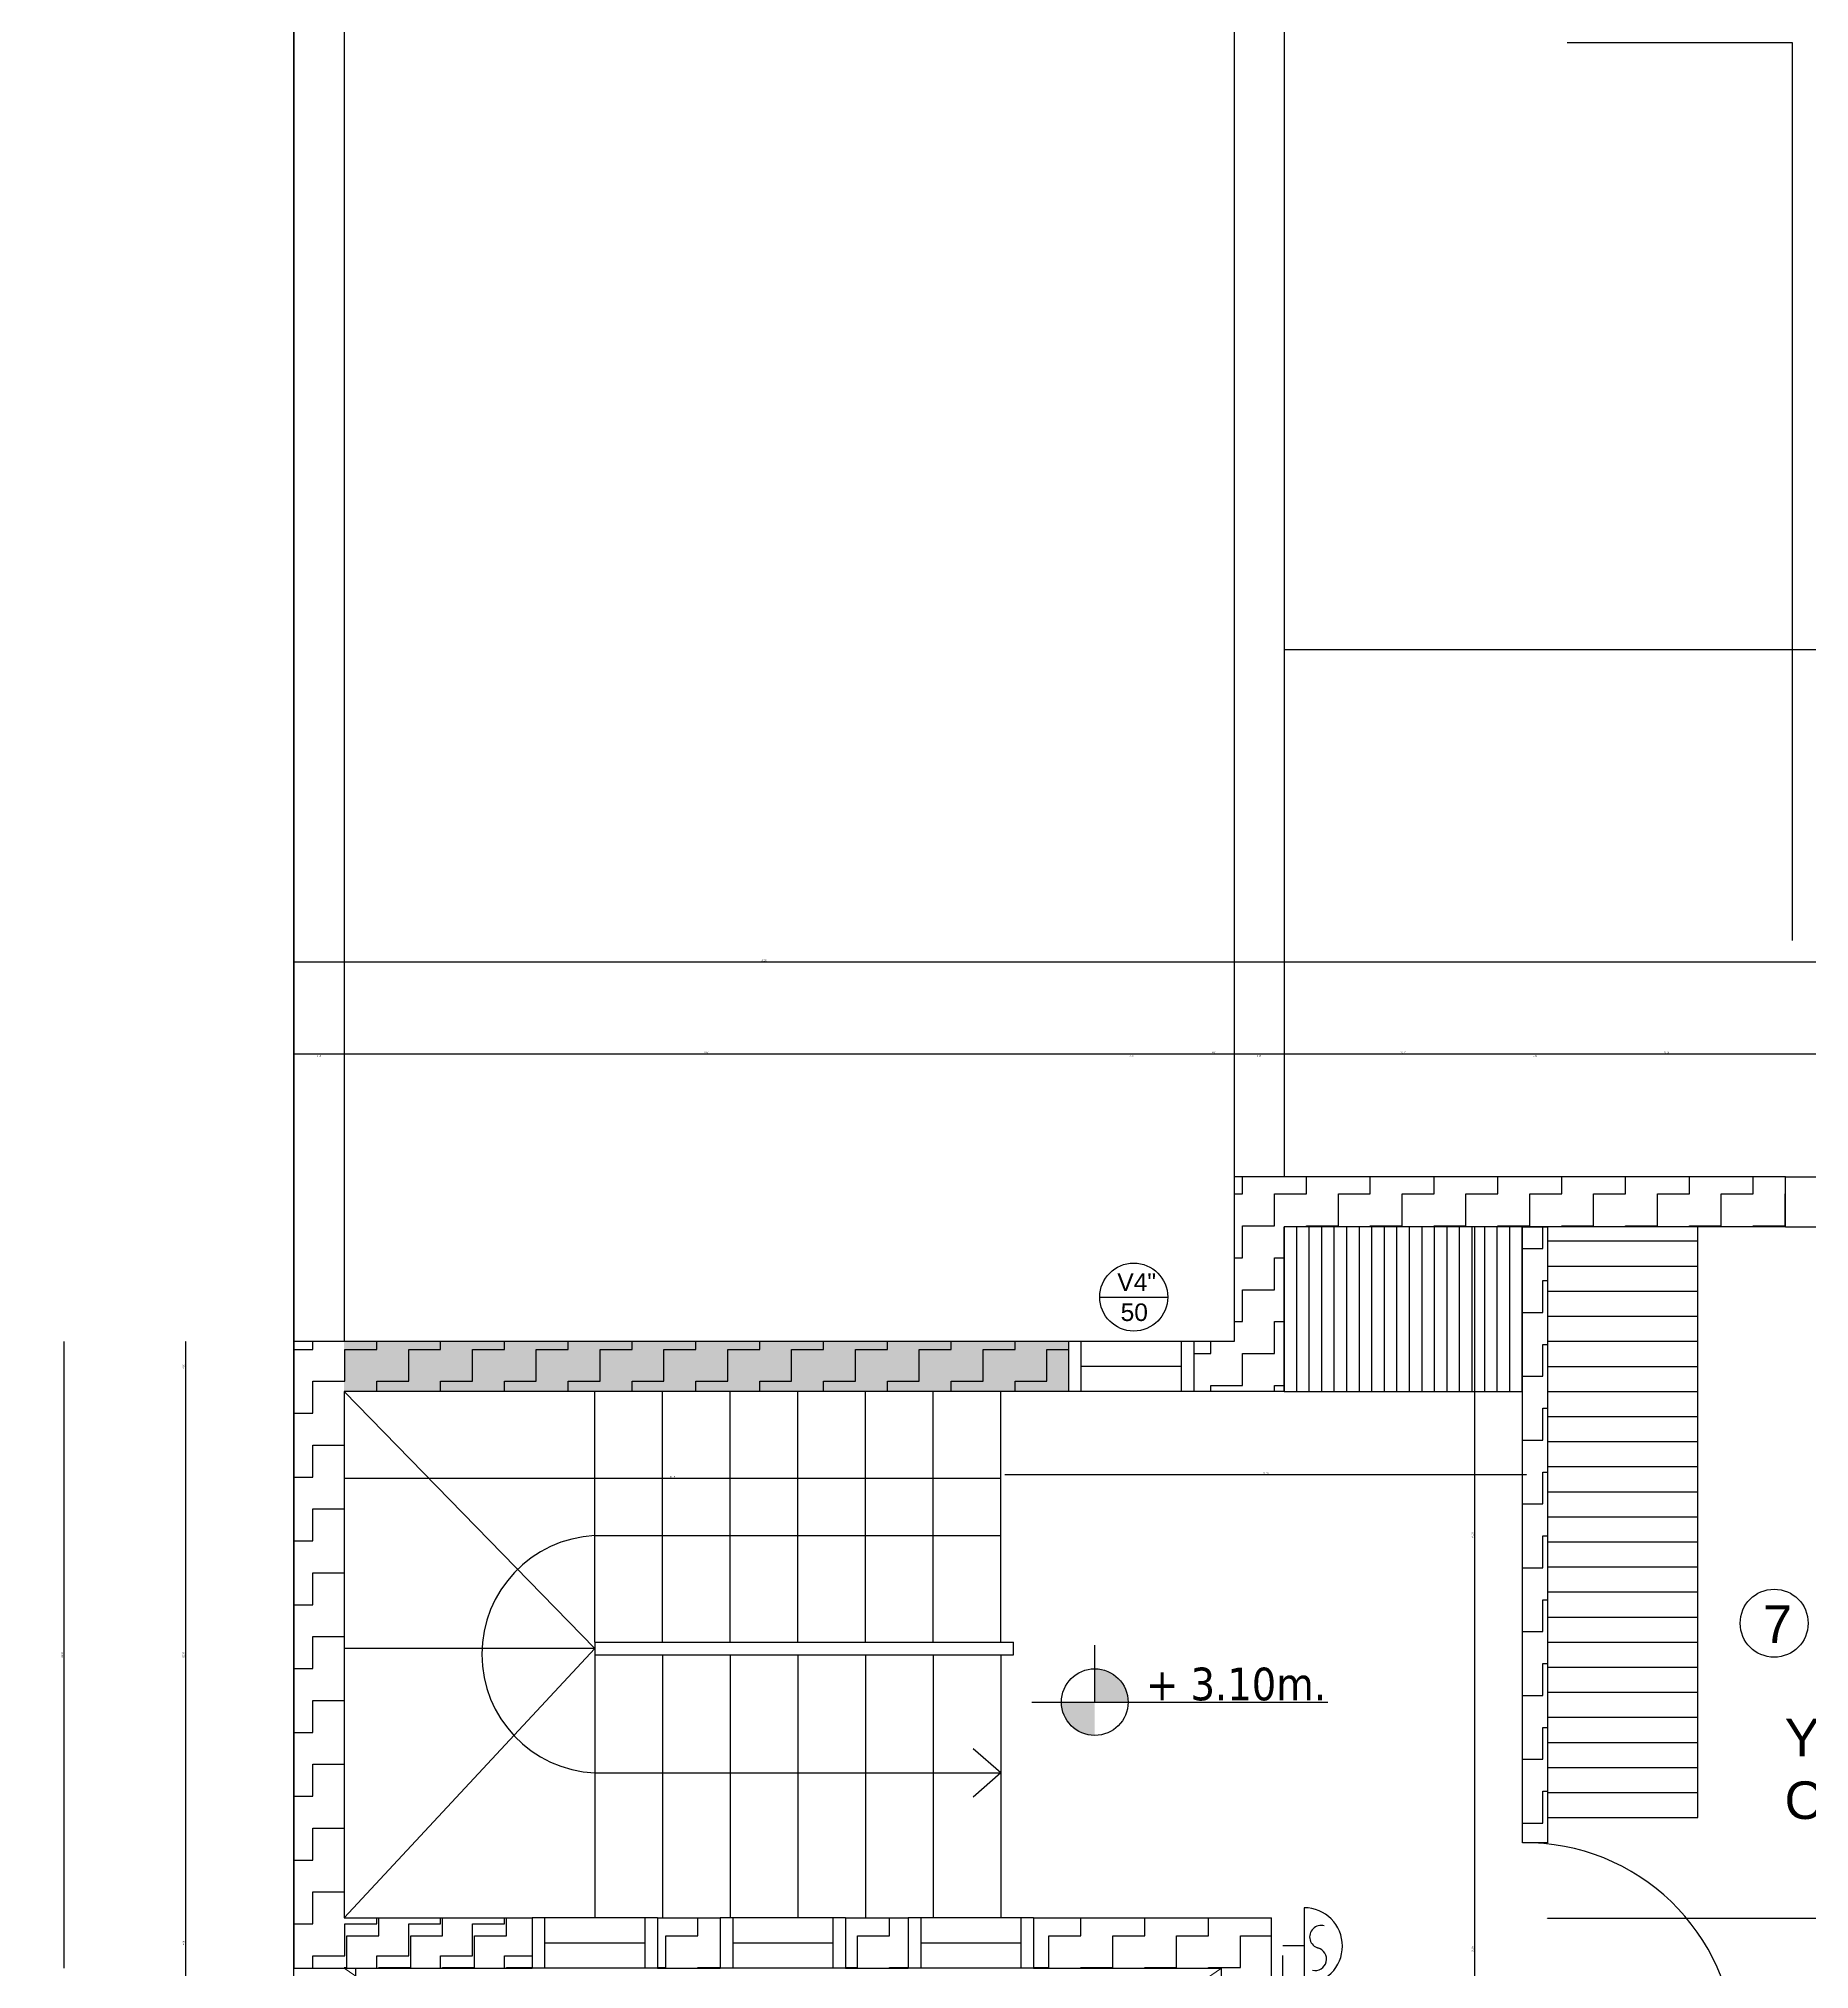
# Model space of a CAD drawing. Header units: millimetres. Extents: x 154 to 5560, y 36 to 724.
# Drawn here: x 5179.8 to 5356, y 304.5 to 496.6 of the extents above; entities that cross this region are included whole.
import ezdxf

# ---------------------------------------------------------------- set-up
doc = ezdxf.new("R2010")
doc.units = ezdxf.units.MM
doc.linetypes.add('ACAD_ISO03W100', pattern=[30, 12, -18])
doc.linetypes.add('HIDDEN2', pattern=[4.7625, 3.175, -1.5875])
for name, color, linetype in [('MİMARİ PLAN', 8, 'Continuous'), ('SEMBOL', 7, 'Continuous'), ('zayıf akım', 2, 'HIDDEN2')]:
    doc.layers.add(name, color=color, linetype=linetype)
doc.styles.get("Standard").update_dxf_attribs({"font": 'arial.ttf'})
doc.styles.add('taho', font='tahoma.ttf')
doc.dimstyles.new('PATO', dxfattribs={"dimtxt": 0.15, "dimasz": 0.1, "dimexe": 0.02, "dimexo": 0, "dimgap": 0.1, "dimtad": 2, "dimzin": 1, "dimdsep": 46, "dimtxsty": 'taho', "dimblk": 'ARCHTICK', "dimcen": 0.1, "dimse1": 1, "dimse2": 1, "dimclrd": 256, "dimclre": 1, "dimclrt": 256, "dimadec": 0, "dimazin": 0, "dimtfac": 1, "dimtix": 1, "dimtmove": 0, "dimatfit": 3, "dimldrblk": 'ARCHTICK', "dimfxl": 1, "dimtolj": 1, "dimtzin": 0, "dimarcsym": 0})

# ---------------------------------------------------------------- blocks, each defined once
blk = doc.blocks.new('_ARCHTICK')
at = {"color": 0, "linetype": 'ByBlock', "const_width": 0.15}
blk.add_lwpolyline([(-0.5, -0.5), (0.5, 0.5)], dxfattribs=at)
blk = doc.blocks.new('*D268')
at = {"layer": 'Defpoints', "color": 0, "transparency": 16777216}
for p in [(5298.77, 404.67), (5298.77, 392.53), (5431.71, 392.53)]:
    blk.add_point(p, dxfattribs=at)
at = {"layer": 'MİMARİ PLAN', "lineweight": -2, "transparency": 16777216}
blk.add_line((5431.71, 404.67), (5298.77, 404.67), dxfattribs=at)
at = {"layer": 'MİMARİ PLAN', "lineweight": -2, "transparency": 16777216, "xscale": 0.1, "yscale": 0.1, "zscale": 0.1, "rotation": 180}
blk.add_blockref('_ARCHTICK', (5298.77, 404.67), dxfattribs=at)
at = {"layer": 'MİMARİ PLAN', "lineweight": -2, "transparency": 16777216, "xscale": 0.1, "yscale": 0.1, "zscale": 0.1}
blk.add_blockref('_ARCHTICK', (5431.71, 404.67), dxfattribs=at)
at = {"layer": 'MİMARİ PLAN', "transparency": 16777216, "insert": (5365.24, 404.85), "char_height": 0.15, "attachment_point": 5, "style": 'taho'}
blk.add_mtext('\\A1;132.94', dxfattribs=at)
blk = doc.blocks.new('*D269')
at = {"layer": 'Defpoints', "color": 0, "transparency": 16777216}
for p in [(5275.99, 353.68), (5327.87, 348.84), (5275.99, 347.54)]:
    blk.add_point(p, dxfattribs=at)
at = {"layer": 'MİMARİ PLAN', "lineweight": -2, "transparency": 16777216}
blk.add_line((5327.87, 353.68), (5275.99, 353.68), dxfattribs=at)
at = {"layer": 'MİMARİ PLAN', "lineweight": -2, "transparency": 16777216, "xscale": 0.1, "yscale": 0.1, "zscale": 0.1, "rotation": 180}
blk.add_blockref('_ARCHTICK', (5275.99, 353.68), dxfattribs=at)
at = {"layer": 'MİMARİ PLAN', "lineweight": -2, "transparency": 16777216, "xscale": 0.1, "yscale": 0.1, "zscale": 0.1}
blk.add_blockref('_ARCHTICK', (5327.87, 353.68), dxfattribs=at)
at = {"layer": 'MİMARİ PLAN', "transparency": 16777216, "insert": (5301.93, 353.86), "char_height": 0.15, "attachment_point": 5, "style": 'taho'}
blk.add_mtext('\\A1;51.88', dxfattribs=at)
blk = doc.blocks.new('*D271')
at = {"layer": 'Defpoints', "color": 0, "transparency": 16777216}
for p in [(5205.25, 319.49), (5297.53, 319.8), (5205.25, 282.35)]:
    blk.add_point(p, dxfattribs=at)
at = {"layer": 'MİMARİ PLAN', "lineweight": -2, "transparency": 16777216}
blk.add_line((5297.53, 282.35), (5205.25, 282.35), dxfattribs=at)
at = {"layer": 'MİMARİ PLAN', "lineweight": -2, "transparency": 16777216, "xscale": 0.1, "yscale": 0.1, "zscale": 0.1, "rotation": 180}
blk.add_blockref('_ARCHTICK', (5205.25, 282.35), dxfattribs=at)
at = {"layer": 'MİMARİ PLAN', "lineweight": -2, "transparency": 16777216, "xscale": 0.1, "yscale": 0.1, "zscale": 0.1}
blk.add_blockref('_ARCHTICK', (5297.53, 282.35), dxfattribs=at)
at = {"layer": 'MİMARİ PLAN', "transparency": 16777216, "insert": (5251.39, 282.17), "char_height": 0.15, "attachment_point": 5, "style": 'taho'}
blk.add_mtext('\\A1;92.28', dxfattribs=at)
blk = doc.blocks.new('*D273')
at = {"layer": 'Defpoints', "color": 0, "transparency": 16777216}
for p in [(5210.24, 353.31), (5210.24, 348.76), (5275.58, 348.76)]:
    blk.add_point(p, dxfattribs=at)
at = {"layer": 'MİMARİ PLAN', "lineweight": -2, "transparency": 16777216}
blk.add_line((5275.58, 353.31), (5210.24, 353.31), dxfattribs=at)
at = {"layer": 'MİMARİ PLAN', "lineweight": -2, "transparency": 16777216, "xscale": 0.1, "yscale": 0.1, "zscale": 0.1, "rotation": 180}
blk.add_blockref('_ARCHTICK', (5210.24, 353.31), dxfattribs=at)
at = {"layer": 'MİMARİ PLAN', "lineweight": -2, "transparency": 16777216, "xscale": 0.1, "yscale": 0.1, "zscale": 0.1}
blk.add_blockref('_ARCHTICK', (5275.58, 353.31), dxfattribs=at)
at = {"layer": 'MİMARİ PLAN', "transparency": 16777216, "insert": (5242.91, 353.49), "char_height": 0.15, "attachment_point": 5, "style": 'taho'}
blk.add_mtext('\\A1;65.34', dxfattribs=at)
blk = doc.blocks.new('*D274')
at = {"layer": 'Defpoints', "color": 0, "transparency": 16777216}
for p in [(5329.95, 395.52), (5353.64, 383.33), (5329.95, 378.34)]:
    blk.add_point(p, dxfattribs=at)
at = {"layer": 'MİMARİ PLAN', "lineweight": -2, "transparency": 16777216}
blk.add_line((5353.64, 395.52), (5329.95, 395.52), dxfattribs=at)
at = {"layer": 'MİMARİ PLAN', "lineweight": -2, "transparency": 16777216, "xscale": 0.1, "yscale": 0.1, "zscale": 0.1, "rotation": 180}
blk.add_blockref('_ARCHTICK', (5329.95, 395.52), dxfattribs=at)
at = {"layer": 'MİMARİ PLAN', "lineweight": -2, "transparency": 16777216, "xscale": 0.1, "yscale": 0.1, "zscale": 0.1}
blk.add_blockref('_ARCHTICK', (5353.64, 395.52), dxfattribs=at)
at = {"layer": 'MİMARİ PLAN', "transparency": 16777216, "insert": (5341.8, 395.7), "char_height": 0.15, "attachment_point": 5, "style": 'taho'}
blk.add_mtext('\\A1;23.69', dxfattribs=at)
blk = doc.blocks.new('*D275')
at = {"layer": 'Defpoints', "color": 0, "transparency": 16777216}
for p in [(5353.64, 395.52), (5353.64, 383.33), (5403.52, 383.33)]:
    blk.add_point(p, dxfattribs=at)
at = {"layer": 'MİMARİ PLAN', "lineweight": -2, "transparency": 16777216}
blk.add_line((5403.52, 395.52), (5353.64, 395.52), dxfattribs=at)
at = {"layer": 'MİMARİ PLAN', "lineweight": -2, "transparency": 16777216, "xscale": 0.1, "yscale": 0.1, "zscale": 0.1, "rotation": 180}
blk.add_blockref('_ARCHTICK', (5353.64, 395.52), dxfattribs=at)
at = {"layer": 'MİMARİ PLAN', "lineweight": -2, "transparency": 16777216, "xscale": 0.1, "yscale": 0.1, "zscale": 0.1}
blk.add_blockref('_ARCHTICK', (5403.52, 395.52), dxfattribs=at)
at = {"layer": 'MİMARİ PLAN', "transparency": 16777216, "insert": (5378.58, 395.7), "char_height": 0.15, "attachment_point": 5, "style": 'taho'}
blk.add_mtext('\\A1;49.88', dxfattribs=at)
blk = doc.blocks.new('*D282')
at = {"layer": 'Defpoints', "color": 0, "transparency": 16777216}
for p in [(5329.95, 319.58), (5329.95, 309.55), (5426.72, 304.71)]:
    blk.add_point(p, dxfattribs=at)
at = {"layer": 'MİMARİ PLAN', "lineweight": -2, "transparency": 16777216}
blk.add_line((5426.72, 309.55), (5329.95, 309.55), dxfattribs=at)
at = {"layer": 'MİMARİ PLAN', "lineweight": -2, "transparency": 16777216, "xscale": 0.1, "yscale": 0.1, "zscale": 0.1, "rotation": 180}
blk.add_blockref('_ARCHTICK', (5329.95, 309.55), dxfattribs=at)
at = {"layer": 'MİMARİ PLAN', "lineweight": -2, "transparency": 16777216, "xscale": 0.1, "yscale": 0.1, "zscale": 0.1}
blk.add_blockref('_ARCHTICK', (5426.72, 309.55), dxfattribs=at)
at = {"layer": 'MİMARİ PLAN', "transparency": 16777216, "insert": (5378.34, 309.73), "char_height": 0.15, "attachment_point": 5, "style": 'taho'}
blk.add_mtext('\\A1;96.77', dxfattribs=at)
blk = doc.blocks.new('*D290')
at = {"layer": 'Defpoints', "color": 0, "transparency": 16777216}
for p in [(5329.95, 395.87), (5327.46, 395.52), (5327.46, 382.05)]:
    blk.add_point(p, dxfattribs=at)
at = {"layer": 'MİMARİ PLAN', "lineweight": -2, "transparency": 16777216}
blk.add_line((5329.95, 395.52), (5327.46, 395.52), dxfattribs=at)
at = {"layer": 'MİMARİ PLAN', "lineweight": -2, "transparency": 16777216, "xscale": 0.1, "yscale": 0.1, "zscale": 0.1, "rotation": 180}
blk.add_blockref('_ARCHTICK', (5327.46, 395.52), dxfattribs=at)
at = {"layer": 'MİMARİ PLAN', "lineweight": -2, "transparency": 16777216, "xscale": 0.1, "yscale": 0.1, "zscale": 0.1}
blk.add_blockref('_ARCHTICK', (5329.95, 395.52), dxfattribs=at)
at = {"layer": 'MİMARİ PLAN', "transparency": 16777216, "insert": (5328.71, 395.34), "char_height": 0.15, "attachment_point": 5, "style": 'taho'}
blk.add_mtext('\\A1;2.49', dxfattribs=at)
blk = doc.blocks.new('*D291')
at = {"layer": 'Defpoints', "color": 0, "transparency": 16777216}
for p in [(5303.76, 395.52), (5327.46, 387.55), (5303.76, 382.05)]:
    blk.add_point(p, dxfattribs=at)
at = {"layer": 'MİMARİ PLAN', "lineweight": -2, "transparency": 16777216}
blk.add_line((5327.46, 395.52), (5303.76, 395.52), dxfattribs=at)
at = {"layer": 'MİMARİ PLAN', "lineweight": -2, "transparency": 16777216, "xscale": 0.1, "yscale": 0.1, "zscale": 0.1, "rotation": 180}
blk.add_blockref('_ARCHTICK', (5303.76, 395.52), dxfattribs=at)
at = {"layer": 'MİMARİ PLAN', "lineweight": -2, "transparency": 16777216, "xscale": 0.1, "yscale": 0.1, "zscale": 0.1}
blk.add_blockref('_ARCHTICK', (5327.46, 395.52), dxfattribs=at)
at = {"layer": 'MİMARİ PLAN', "transparency": 16777216, "insert": (5315.61, 395.7), "char_height": 0.15, "attachment_point": 5, "style": 'taho'}
blk.add_mtext('\\A1;23.70', dxfattribs=at)
blk = doc.blocks.new('*D292')
at = {"layer": 'Defpoints', "color": 0, "transparency": 16777216}
for p in [(5303.76, 395.87), (5298.77, 395.52), (5298.77, 382.05)]:
    blk.add_point(p, dxfattribs=at)
at = {"layer": 'MİMARİ PLAN', "lineweight": -2, "transparency": 16777216}
blk.add_line((5303.76, 395.52), (5298.77, 395.52), dxfattribs=at)
at = {"layer": 'MİMARİ PLAN', "lineweight": -2, "transparency": 16777216, "xscale": 0.1, "yscale": 0.1, "zscale": 0.1, "rotation": 180}
blk.add_blockref('_ARCHTICK', (5298.77, 395.52), dxfattribs=at)
at = {"layer": 'MİMARİ PLAN', "lineweight": -2, "transparency": 16777216, "xscale": 0.1, "yscale": 0.1, "zscale": 0.1}
blk.add_blockref('_ARCHTICK', (5303.76, 395.52), dxfattribs=at)
at = {"layer": 'MİMARİ PLAN', "transparency": 16777216, "insert": (5301.27, 395.34), "char_height": 0.15, "attachment_point": 5, "style": 'taho'}
blk.add_mtext('\\A1;4.99', dxfattribs=at)
blk = doc.blocks.new('*D293')
at = {"layer": 'Defpoints', "color": 0, "transparency": 16777216}
for p in [(5294.77, 395.52), (5298.77, 387.55), (5294.77, 383.33)]:
    blk.add_point(p, dxfattribs=at)
at = {"layer": 'MİMARİ PLAN', "lineweight": -2, "transparency": 16777216}
blk.add_line((5298.77, 395.52), (5294.77, 395.52), dxfattribs=at)
at = {"layer": 'MİMARİ PLAN', "lineweight": -2, "transparency": 16777216, "xscale": 0.1, "yscale": 0.1, "zscale": 0.1, "rotation": 180}
blk.add_blockref('_ARCHTICK', (5294.77, 395.52), dxfattribs=at)
at = {"layer": 'MİMARİ PLAN', "lineweight": -2, "transparency": 16777216, "xscale": 0.1, "yscale": 0.1, "zscale": 0.1}
blk.add_blockref('_ARCHTICK', (5298.77, 395.52), dxfattribs=at)
at = {"layer": 'MİMARİ PLAN', "transparency": 16777216, "insert": (5296.77, 395.7), "char_height": 0.15, "attachment_point": 5, "style": 'taho'}
blk.add_mtext('\\A1;4.01', dxfattribs=at)
blk = doc.blocks.new('*D294')
at = {"layer": 'Defpoints', "color": 0, "transparency": 16777216}
for p in [(5210.24, 395.52), (5282.3, 387.55), (5210.24, 383.33)]:
    blk.add_point(p, dxfattribs=at)
at = {"layer": 'MİMARİ PLAN', "lineweight": -2, "transparency": 16777216}
blk.add_line((5282.3, 395.52), (5210.24, 395.52), dxfattribs=at)
at = {"layer": 'MİMARİ PLAN', "lineweight": -2, "transparency": 16777216, "xscale": 0.1, "yscale": 0.1, "zscale": 0.1, "rotation": 180}
blk.add_blockref('_ARCHTICK', (5210.24, 395.52), dxfattribs=at)
at = {"layer": 'MİMARİ PLAN', "lineweight": -2, "transparency": 16777216, "xscale": 0.1, "yscale": 0.1, "zscale": 0.1}
blk.add_blockref('_ARCHTICK', (5282.3, 395.52), dxfattribs=at)
at = {"layer": 'MİMARİ PLAN', "transparency": 16777216, "insert": (5246.27, 395.7), "char_height": 0.15, "attachment_point": 5, "style": 'taho'}
blk.add_mtext('\\A1;72.06', dxfattribs=at)
blk = doc.blocks.new('*D295')
at = {"layer": 'Defpoints', "color": 0, "transparency": 16777216}
for p in [(5294.77, 395.87), (5282.3, 395.52), (5282.3, 383.33)]:
    blk.add_point(p, dxfattribs=at)
at = {"layer": 'MİMARİ PLAN', "lineweight": -2, "transparency": 16777216}
blk.add_line((5294.77, 395.52), (5282.3, 395.52), dxfattribs=at)
at = {"layer": 'MİMARİ PLAN', "lineweight": -2, "transparency": 16777216, "xscale": 0.1, "yscale": 0.1, "zscale": 0.1, "rotation": 180}
blk.add_blockref('_ARCHTICK', (5282.3, 395.52), dxfattribs=at)
at = {"layer": 'MİMARİ PLAN', "lineweight": -2, "transparency": 16777216, "xscale": 0.1, "yscale": 0.1, "zscale": 0.1}
blk.add_blockref('_ARCHTICK', (5294.77, 395.52), dxfattribs=at)
at = {"layer": 'MİMARİ PLAN', "transparency": 16777216, "insert": (5288.53, 395.34), "char_height": 0.15, "attachment_point": 5, "style": 'taho'}
blk.add_mtext('\\A1;12.47', dxfattribs=at)
blk = doc.blocks.new('*D296')
at = {"layer": 'Defpoints', "color": 0, "transparency": 16777216}
for p in [(5210.24, 395.87), (5205.25, 395.52), (5205.25, 383.33)]:
    blk.add_point(p, dxfattribs=at)
at = {"layer": 'MİMARİ PLAN', "lineweight": -2, "transparency": 16777216}
blk.add_line((5210.24, 395.52), (5205.25, 395.52), dxfattribs=at)
at = {"layer": 'MİMARİ PLAN', "lineweight": -2, "transparency": 16777216, "xscale": 0.1, "yscale": 0.1, "zscale": 0.1, "rotation": 180}
blk.add_blockref('_ARCHTICK', (5205.25, 395.52), dxfattribs=at)
at = {"layer": 'MİMARİ PLAN', "lineweight": -2, "transparency": 16777216, "xscale": 0.1, "yscale": 0.1, "zscale": 0.1}
blk.add_blockref('_ARCHTICK', (5210.24, 395.52), dxfattribs=at)
at = {"layer": 'MİMARİ PLAN', "transparency": 16777216, "insert": (5207.75, 395.34), "char_height": 0.15, "attachment_point": 5, "style": 'taho'}
blk.add_mtext('\\A1;4.99', dxfattribs=at)
blk = doc.blocks.new('*D297')
at = {"layer": 'Defpoints', "color": 0, "transparency": 16777216}
for p in [(5205.25, 404.67), (5298.77, 392.53), (5205.25, 366.95)]:
    blk.add_point(p, dxfattribs=at)
at = {"layer": 'MİMARİ PLAN', "lineweight": -2, "transparency": 16777216}
blk.add_line((5298.77, 404.67), (5205.25, 404.67), dxfattribs=at)
at = {"layer": 'MİMARİ PLAN', "lineweight": -2, "transparency": 16777216, "xscale": 0.1, "yscale": 0.1, "zscale": 0.1, "rotation": 180}
blk.add_blockref('_ARCHTICK', (5205.25, 404.67), dxfattribs=at)
at = {"layer": 'MİMARİ PLAN', "lineweight": -2, "transparency": 16777216, "xscale": 0.1, "yscale": 0.1, "zscale": 0.1}
blk.add_blockref('_ARCHTICK', (5298.77, 404.67), dxfattribs=at)
at = {"layer": 'MİMARİ PLAN', "transparency": 16777216, "insert": (5252.01, 404.85), "char_height": 0.15, "attachment_point": 5, "style": 'taho'}
blk.add_mtext('\\A1;93.52', dxfattribs=at)
blk = doc.blocks.new('*D298')
at = {"layer": 'Defpoints', "color": 0, "transparency": 16777216}
for p in [(5216.6, 361.97), (5194.45, 309.59), (5216.6, 309.59)]:
    blk.add_point(p, dxfattribs=at)
at = {"layer": 'MİMARİ PLAN', "lineweight": -2, "transparency": 16777216}
blk.add_line((5194.45, 361.97), (5194.45, 309.59), dxfattribs=at)
at = {"layer": 'MİMARİ PLAN', "lineweight": -2, "transparency": 16777216, "xscale": 0.1, "yscale": 0.1, "zscale": 0.1}
for p, rotation in [((5194.45, 361.97), 90), ((5194.45, 309.59), 270)]:
    blk.add_blockref('_ARCHTICK', p, dxfattribs=dict(at, rotation=rotation))
at = {"layer": 'MİMARİ PLAN', "transparency": 16777216, "insert": (5194.27, 335.78), "char_height": 0.15, "attachment_point": 5, "rotation": 90, "style": 'taho'}
blk.add_mtext('\\A1;52.37', dxfattribs=at)
blk = doc.blocks.new('*D299')
at = {"layer": 'Defpoints', "color": 0, "transparency": 16777216}
for p in [(5238.54, 366.95), (5194.45, 361.97), (5243.53, 361.97)]:
    blk.add_point(p, dxfattribs=at)
at = {"layer": 'MİMARİ PLAN', "lineweight": -2, "transparency": 16777216}
blk.add_line((5194.45, 366.95), (5194.45, 361.97), dxfattribs=at)
at = {"layer": 'MİMARİ PLAN', "lineweight": -2, "transparency": 16777216, "xscale": 0.1, "yscale": 0.1, "zscale": 0.1}
for p, rotation in [((5194.45, 366.95), 90), ((5194.45, 361.97), 270)]:
    blk.add_blockref('_ARCHTICK', p, dxfattribs=dict(at, rotation=rotation))
at = {"layer": 'MİMARİ PLAN', "transparency": 16777216, "insert": (5194.27, 364.46), "char_height": 0.15, "attachment_point": 5, "rotation": 90, "style": 'taho'}
blk.add_mtext('\\A1;4.99', dxfattribs=at)
blk = doc.blocks.new('*D300')
at = {"layer": 'Defpoints', "color": 0, "transparency": 16777216}
for p in [(5238.54, 309.59), (5194.45, 304.6), (5243.53, 304.6)]:
    blk.add_point(p, dxfattribs=at)
at = {"layer": 'MİMARİ PLAN', "lineweight": -2, "transparency": 16777216}
blk.add_line((5194.45, 309.59), (5194.45, 304.6), dxfattribs=at)
at = {"layer": 'MİMARİ PLAN', "lineweight": -2, "transparency": 16777216, "xscale": 0.1, "yscale": 0.1, "zscale": 0.1}
for p, rotation in [((5194.45, 309.59), 90), ((5194.45, 304.6), 270)]:
    blk.add_blockref('_ARCHTICK', p, dxfattribs=dict(at, rotation=rotation))
at = {"layer": 'MİMARİ PLAN', "transparency": 16777216, "insert": (5194.27, 307.1), "char_height": 0.15, "attachment_point": 5, "rotation": 90, "style": 'taho'}
blk.add_mtext('\\A1;4.99', dxfattribs=at)
blk = doc.blocks.new('*D308')
at = {"layer": 'Defpoints', "color": 0, "transparency": 16777216}
for p in [(5151.71, 304.6), (5194.45, 300.22), (5297.53, 300.22)]:
    blk.add_point(p, dxfattribs=at)
at = {"layer": 'MİMARİ PLAN', "lineweight": -2, "transparency": 16777216}
blk.add_line((5194.45, 304.6), (5194.45, 300.22), dxfattribs=at)
at = {"layer": 'MİMARİ PLAN', "lineweight": -2, "transparency": 16777216, "xscale": 0.1, "yscale": 0.1, "zscale": 0.1}
for p, rotation in [((5194.45, 304.6), 90), ((5194.45, 300.22), 270)]:
    blk.add_blockref('_ARCHTICK', p, dxfattribs=dict(at, rotation=rotation))
at = {"layer": 'MİMARİ PLAN', "transparency": 16777216, "insert": (5194.63, 302.41), "char_height": 0.15, "attachment_point": 5, "rotation": 90, "style": 'taho'}
blk.add_mtext('\\A1;4.39', dxfattribs=at)
blk = doc.blocks.new('*D317')
at = {"layer": 'Defpoints', "color": 0, "transparency": 16777216}
for p in [(5327.46, 378.34), (5322.69, 317.08), (5327.46, 317.08)]:
    blk.add_point(p, dxfattribs=at)
at = {"layer": 'MİMARİ PLAN', "lineweight": -2, "transparency": 16777216}
blk.add_line((5322.69, 378.34), (5322.69, 317.08), dxfattribs=at)
at = {"layer": 'MİMARİ PLAN', "lineweight": -2, "transparency": 16777216, "xscale": 0.1, "yscale": 0.1, "zscale": 0.1}
for p, rotation in [((5322.69, 378.34), 90), ((5322.69, 317.08), 270)]:
    blk.add_blockref('_ARCHTICK', p, dxfattribs=dict(at, rotation=rotation))
at = {"layer": 'MİMARİ PLAN', "transparency": 16777216, "insert": (5322.51, 347.71), "char_height": 0.15, "attachment_point": 5, "rotation": 90, "style": 'taho'}
blk.add_mtext('\\A1;61.26', dxfattribs=at)
blk = doc.blocks.new('*D318')
at = {"layer": 'Defpoints', "color": 0, "transparency": 16777216}
for p in [(5327.46, 317.08), (5322.69, 295.88), (5327.46, 295.88)]:
    blk.add_point(p, dxfattribs=at)
at = {"layer": 'MİMARİ PLAN', "lineweight": -2, "transparency": 16777216}
blk.add_line((5322.69, 317.08), (5322.69, 295.88), dxfattribs=at)
at = {"layer": 'MİMARİ PLAN', "lineweight": -2, "transparency": 16777216, "xscale": 0.1, "yscale": 0.1, "zscale": 0.1}
for p, rotation in [((5322.69, 317.08), 90), ((5322.69, 295.88), 270)]:
    blk.add_blockref('_ARCHTICK', p, dxfattribs=dict(at, rotation=rotation))
at = {"layer": 'MİMARİ PLAN', "transparency": 16777216, "insert": (5322.51, 306.48), "char_height": 0.15, "attachment_point": 5, "rotation": 90, "style": 'taho'}
blk.add_mtext('\\A1;21.20', dxfattribs=at)
blk = doc.blocks.new('*D325')
at = {"layer": 'Defpoints', "color": 0, "transparency": 16777216}
for p in [(5212.81, 366.95), (5182.37, 304.6), (5212.81, 304.6)]:
    blk.add_point(p, dxfattribs=at)
at = {"layer": 'MİMARİ PLAN', "lineweight": -2, "transparency": 16777216}
blk.add_line((5182.37, 366.95), (5182.37, 304.6), dxfattribs=at)
at = {"layer": 'MİMARİ PLAN', "lineweight": -2, "transparency": 16777216, "xscale": 0.1, "yscale": 0.1, "zscale": 0.1}
for p, rotation in [((5182.37, 366.95), 90), ((5182.37, 304.6), 270)]:
    blk.add_blockref('_ARCHTICK', p, dxfattribs=dict(at, rotation=rotation))
at = {"layer": 'MİMARİ PLAN', "transparency": 16777216, "insert": (5182.19, 335.78), "char_height": 0.15, "attachment_point": 5, "rotation": 90, "style": 'taho'}
blk.add_mtext('\\A1;62.35', dxfattribs=at)
blk = doc.blocks.new('*D327')
at = {"layer": 'Defpoints', "color": 0, "transparency": 16777216}
for p in [(5205.25, 304.6), (5205.25, 244.75), (5211.38, 244.75)]:
    blk.add_point(p, dxfattribs=at)
at = {"layer": 'MİMARİ PLAN', "lineweight": -2, "transparency": 16777216}
blk.add_line((5211.38, 304.6), (5211.38, 244.75), dxfattribs=at)
at = {"layer": 'MİMARİ PLAN', "lineweight": -2, "transparency": 16777216, "xscale": 0.1, "yscale": 0.1, "zscale": 0.1}
for p, rotation in [((5211.38, 304.6), 90), ((5211.38, 244.75), 270)]:
    blk.add_blockref('_ARCHTICK', p, dxfattribs=dict(at, rotation=rotation))
at = {"layer": 'MİMARİ PLAN', "transparency": 16777216, "insert": (5211.56, 274.68), "char_height": 0.15, "attachment_point": 5, "rotation": 90, "style": 'taho'}
blk.add_mtext('\\A1;59.86', dxfattribs=at)
blk = doc.blocks.new('ZİL')
at = {"layer": 'SEMBOL'}
blk.add_line((-1.94, 8.55), (-1.94, -16.45), dxfattribs=at)
for centre, radius, start, end in [((-1.94, -3.95), 12.5, 270, 90), ((3.62, -0.97), 3.75, 74.58569, 255.53271), ((1.64, -8.2), 3.75, 256.33712, 76.12252)]:
    blk.add_arc(centre, radius, start, end, dxfattribs=at)

msp = doc.modelspace()

# ---------------------------------------------------------------- hatches: boundary and pattern name
at = {"layer": 'MİMARİ PLAN'}
h = msp.add_hatch(dxfattribs=at)
h.set_pattern_fill('ZIGZAG', color=256, style=0)
h.set_pattern_definition([(0, (4686.8506, 635.6134), (3.175, 3.175), [3.175, -3.175]), (90, (4690.0256, 635.6134), (-3.175, 3.175), [3.175, -3.175])])
h.paths.add_polyline_path([(5353.643, 383.332), (5298.775, 383.332), (5298.775, 366.955), (5294.768, 366.955), (5294.768, 361.967), (5303.763, 361.967), (5303.763, 378.344), (5353.643, 378.344)])
h = msp.add_hatch(dxfattribs=at)
h.set_pattern_fill('_USER', color=256, scale=1.247013, angle=90, pattern_type=0)
h.set_pattern_definition([(90, (5303.7626, 361.9666), (-1.247013, 8e-17), [])])
h.paths.add_polyline_path([(5327.459, 378.344), (5303.763, 378.344), (5303.763, 361.967), (5327.459, 361.967)])
h = msp.add_hatch(dxfattribs=at)
h.set_pattern_fill('ZIGZAG', color=256, style=0)
h.set_pattern_definition([(0, (4688.1613, 601.6036), (3.175, 3.175), [3.175, -3.175]), (90, (4691.3363, 601.6036), (-3.175, 3.175), [3.175, -3.175])])
h.paths.add_polyline_path([(5329.953, 378.344), (5327.459, 378.344), (5327.459, 317.082, -0.0062938), (5327.987, 317.082), (5329.953, 317.082)])
h = msp.add_hatch(dxfattribs=at)
h.set_pattern_fill('_USER', color=256, scale=2.494026, pattern_type=0)
h.set_pattern_definition([(0, (5329.9535, 319.576), (0, 2.49403), [])])
h.paths.add_polyline_path([(5344.918, 378.344), (5329.953, 378.344), (5329.953, 319.576), (5344.918, 319.576)])
h = msp.add_hatch(dxfattribs=at)
h.set_pattern_fill('ZIGZAG', color=256, style=0)
h.set_pattern_definition([(0, (4683.2613, 601.1033), (3.175, 3.175), [3.175, -3.175]), (90, (4686.4363, 601.1033), (-3.175, 3.175), [3.175, -3.175])])
h.paths.add_polyline_path([(5210.24, 361.967), (5235.181, 361.967), (5282.298, 361.967), (5282.298, 366.955), (5205.252, 366.955), (5205.252, 304.604), (5228.945, 304.604), (5228.945, 309.592), (5210.24, 309.592)])
msp.add_hatch(color=256, dxfattribs=at).paths.add_polyline_path([(5282.298, 366.955), (5210.24, 366.955), (5210.24, 361.967), (5235.181, 361.967), (5282.298, 361.967)])
h = msp.add_hatch(color=256, dxfattribs=at)
h.dxf.hatch_style = 1
h.paths.add_polyline_path([(5284.918, 327.751, -0.4142136), (5281.602, 331.067), (5284.918, 331.067)])
h.paths.add_polyline_path([(5288.233, 331.067), (5284.918, 331.067), (5284.918, 334.383, -0.4142136)])
h = msp.add_hatch(dxfattribs=at)
h.set_pattern_fill('ZIGZAG', color=256, style=0)
h.set_pattern_definition([(0, (4683.4613, 599.9273), (3.175, 3.175), [3.175, -3.175]), (90, (4686.6363, 599.9273), (-3.175, 3.175), [3.175, -3.175])])
h.paths.add_polyline_path([(5302.519, 287.746), (5297.531, 287.746), (5297.531, 275.276), (5302.519, 275.276)])
h.paths.add_polyline_path([(5302.519, 309.592), (5278.826, 309.592), (5278.826, 304.604), (5297.531, 304.604), (5297.531, 300.216), (5302.519, 300.216)])
h.paths.add_polyline_path([(5266.356, 309.592), (5260.121, 309.592), (5260.121, 304.604), (5266.356, 304.604)])
h.paths.add_polyline_path([(5247.651, 309.592), (5241.416, 309.592), (5241.416, 304.604), (5247.651, 304.604)])
h.paths.add_polyline_path([(5228.945, 309.592), (5210.24, 309.592), (5210.24, 304.604), (5228.945, 304.604)])

# ---------------------------------------------------------------- linework, layer by layer
for p, q in [((5303.763, 515.597), (5303.763, 383.332)), ((5205.252, 509.28), (5205.252, 366.955)), ((5210.24, 510.609), (5210.24, 366.955)), ((5298.775, 510.609), (5298.775, 383.332)), ((5354.326, 496.152), (5331.924, 496.152)), ((5354.326, 406.823), (5354.326, 496.152)), ((5303.763, 435.778), (5431.71, 435.778)), ((5353.643, 383.332), (5298.775, 383.332)), ((5298.775, 383.332), (5298.775, 366.955)), ((5353.643, 383.332), (5403.524, 383.332)), ((5353.643, 378.344), (5353.643, 383.332)), ((5353.643, 378.344), (5303.763, 378.344)), ((5303.763, 378.344), (5303.763, 361.967)), ((5344.918, 319.576), (5344.918, 378.344)), ((5353.643, 378.344), (5403.524, 378.344)), ((5285.418, 371.36), (5292.183, 371.36)), ((5282.298, 366.955), (5205.252, 366.955)), ((5282.298, 366.955), (5282.298, 361.967)), ((5294.768, 366.955), (5282.298, 366.955)), ((5283.545, 366.955), (5283.545, 361.967)), ((5293.521, 366.955), (5293.521, 361.967)), ((5298.775, 366.955), (5294.768, 366.955)), ((5294.768, 366.955), (5294.768, 361.967)), ((5293.521, 364.461), (5283.545, 364.461)), ((5282.298, 361.967), (5210.24, 361.967)), ((5235.181, 361.967), (5210.24, 361.967)), ((5235.181, 336.403), (5210.24, 361.967)), ((5235.181, 337.026), (5235.181, 361.967)), ((5241.914, 337.026), (5241.914, 361.967)), ((5248.648, 337.026), (5248.648, 361.967)), ((5255.382, 337.026), (5255.382, 361.967)), ((5262.116, 337.026), (5262.116, 361.967)), ((5268.85, 337.026), (5268.85, 361.967)), ((5275.584, 337.026), (5275.584, 361.967)), ((5294.768, 361.967), (5282.298, 361.967)), ((5303.763, 361.967), (5294.768, 361.967)), ((5303.763, 361.967), (5327.459, 361.967)), ((5235.181, 347.626), (5275.584, 347.626)), ((5235.181, 336.403), (5210.24, 309.592)), ((5235.181, 336.403), (5210.24, 336.403)), ((5235.181, 337.026), (5235.181, 309.592)), ((5235.181, 337.026), (5268.85, 337.026)), ((5235.181, 337.026), (5276.831, 337.026)), ((5276.831, 335.779), (5276.831, 337.026)), ((5284.918, 331.067), (5284.918, 336.741)), ((5235.181, 335.779), (5270.097, 335.779)), ((5235.181, 335.779), (5276.831, 335.779)), ((5241.914, 335.779), (5241.914, 309.592)), ((5248.648, 335.779), (5248.648, 309.703)), ((5255.382, 335.779), (5255.382, 309.592)), ((5262.116, 335.779), (5262.116, 309.592)), ((5268.85, 335.779), (5268.85, 309.592)), ((5275.584, 335.779), (5275.584, 309.592)), ((5278.654, 331.067), (5308.121, 331.067)), ((5275.584, 324.016), (5272.815, 326.405)), ((5235.181, 324.016), (5275.584, 324.016)), ((5275.584, 324.016), (5272.815, 321.626)), ((5329.953, 319.576), (5344.918, 319.576)), ((5210.24, 309.592), (5228.945, 309.592)), ((5228.945, 309.592), (5228.945, 304.604)), ((5241.416, 309.592), (5228.945, 309.592)), ((5230.192, 309.592), (5230.192, 304.604)), ((5240.169, 309.592), (5240.169, 304.604)), ((5241.416, 309.592), (5247.651, 309.592)), ((5241.416, 309.592), (5241.416, 304.604)), ((5247.651, 309.592), (5247.651, 304.604)), ((5260.121, 309.592), (5247.651, 309.592)), ((5248.898, 309.592), (5248.898, 304.604)), ((5258.874, 309.592), (5258.874, 304.604)), ((5260.121, 309.592), (5266.356, 309.592)), ((5260.121, 309.592), (5260.121, 304.604)), ((5266.356, 309.592), (5266.356, 304.604)), ((5278.826, 309.592), (5266.356, 309.592)), ((5267.603, 309.592), (5267.603, 304.604)), ((5277.579, 309.592), (5277.579, 304.604)), ((5278.826, 309.592), (5302.519, 309.592)), ((5278.826, 309.592), (5278.826, 304.604)), ((5302.519, 300.216), (5302.519, 309.592)), ((5240.169, 307.098), (5230.192, 307.098)), ((5258.874, 307.098), (5248.898, 307.098)), ((5277.579, 307.098), (5267.603, 307.098)), ((5205.252, 304.604), (5210.24, 304.604)), ((5205.252, 304.604), (5228.945, 304.604)), ((5241.416, 304.604), (5228.945, 304.604)), ((5241.416, 304.604), (5247.651, 304.604)), ((5260.121, 304.604), (5247.651, 304.604)), ((5260.121, 304.604), (5266.356, 304.604)), ((5278.826, 304.604), (5266.356, 304.604)), ((5278.826, 304.604), (5297.531, 304.604)), ((5297.531, 300.216), (5297.531, 304.604))]:
    msp.add_line(p, q, dxfattribs=at)
at = {"layer": 'MİMARİ PLAN', "ltscale": 0.2}
for p, q in [((5205.252, 366.955), (5205.252, 304.604)), ((5210.24, 361.967), (5210.24, 309.592))]:
    msp.add_line(p, q, dxfattribs=at)
at = {"layer": 'MİMARİ PLAN', "lineweight": 9, "ltscale": 0.06}
for p, q in [((5297.531, 304.604), (5210.24, 244.747)), ((5210.24, 304.604), (5297.531, 244.747))]:
    msp.add_line(p, q, dxfattribs=at)
at = {"layer": 'MİMARİ PLAN'}
msp.add_lwpolyline([(5506.531, 77.076), (5205.252, 77.076), (5205.252, 690.606), (5506.531, 690.606), (5506.531, 77.076)], dxfattribs=at)
at = {"layer": 'MİMARİ PLAN', "ltscale": 0.2}
msp.add_lwpolyline([(5327.459, 317.082), (5327.459, 378.344), (5329.953, 378.344), (5329.953, 317.082), (5327.459, 317.082)], dxfattribs=at)
at = {"layer": 'MİMARİ PLAN'}
msp.add_lwpolyline([(5327.459, 295.883), (5348.659, 295.883), (5348.659, 296.631), (5327.459, 296.631), (5327.459, 296.631), (5327.459, 295.883), (5327.459, 296.631), (5348.659, 296.631, 0.4110686), (5327.459, 317.082, 0.9647059)], format="xyb", dxfattribs=at)
for centre, radius in [((5288.801, 371.36), 3.382), ((5352.513, 338.917), 3.382), ((5284.918, 331.067), 3.316)]:
    msp.add_circle(centre, radius, dxfattribs=at)
msp.add_arc((5235.763, 335.821), 11.82, 92.82284, 267.17716, dxfattribs=at)
at = {"layer": 'zayıf akım'}
for p, q in [((5303.624, 178.874), (5303.624, 306.859)), ((5303.624, 306.859), (5305.748, 306.859))]:
    msp.add_line(p, q, dxfattribs=at)

# ---------------------------------------------------------------- block references
at = {"layer": 'SEMBOL', "linetype": 'ACAD_ISO03W100', "ltscale": 10, "xscale": 0.3049206353561793, "yscale": 0.3049206353561793, "zscale": 0.3049206353561793}
msp.add_blockref('ZİL', (5306.34, 308.001), dxfattribs=at)

# ---------------------------------------------------------------- texts
at = {"layer": 'MİMARİ PLAN', "style": 'taho'}
msp.add_text('+ 3.10m.', height=3.2459, dxfattribs=at).set_placement((5290.026, 331.249))
at = {"layer": 'MİMARİ PLAN', "attachment_point": 1}
for s, width, insert, char_height in [('V4"', 3.74104, (5287.169, 373.707), 1.7458), ('50', 3.74104, (5287.496, 370.726), 1.7458), ('7', 3.74104, (5351.392, 340.703), 3.741), ('YATAK  ODASI', 29.10914, (5353.56, 329.416), 3.74104)]:
    msp.add_mtext_dynamic_manual_height_columns(s, width=width, gutter_width=311.753, heights=[0], dxfattribs=dict(at, insert=insert, char_height=char_height))

# ---------------------------------------------------------------- dimensions: what is measured, and where the dimension line sits
at = {"layer": 'MİMARİ PLAN'}
for base, p1, p2, picture, middle in [((5205.252, 404.673), (5298.775, 392.533), (5205.252, 366.955), '*D297', (5252.013, 404.852)), ((5298.7746, 404.6734), (5431.7098, 392.5333), (5298.7746, 392.5333), '*D268', (5365.2422, 404.8516)), ((5210.24, 395.517), (5282.298, 387.545), (5210.24, 383.332), '*D294', (5246.269, 395.695)), ((5294.768, 395.517), (5298.775, 387.545), (5294.768, 383.332), '*D293', (5296.771, 395.695)), ((5303.763, 395.517), (5327.459, 387.545), (5303.763, 382.046), '*D291', (5315.611, 395.695)), ((5329.953, 395.517), (5353.643, 383.332), (5329.953, 378.344), '*D274', (5341.798, 395.695)), ((5353.643, 395.517), (5403.524, 383.332), (5353.643, 383.332), '*D275', (5378.583, 395.696)), ((5210.24, 353.31), (5275.584, 348.762), (5210.24, 348.762), '*D273', (5242.912, 353.488)), ((5275.992, 353.682), (5327.868, 348.837), (5275.992, 347.543), '*D269', (5301.93, 353.86)), ((5205.252, 282.347), (5297.531, 319.804), (5205.252, 319.494), '*D271', (5251.392, 282.169)), ((5329.953, 309.554), (5426.722, 304.709), (5329.953, 319.576), '*D282', (5378.338, 309.732))]:
    dim = msp.add_linear_dim(base=base, p1=p1, p2=p2, dimstyle='PATO', dxfattribs=at)
    dim.commit()
    dim.dimension.update_dxf_attribs({"geometry": picture, "text_midpoint": middle})
for base, p1, p2, picture, middle in [((5205.252, 395.517), (5210.24, 395.873), (5205.252, 383.332), '*D296', (5207.746, 395.517)), ((5282.298, 395.517), (5294.768, 395.873), (5282.298, 383.332), '*D295', (5288.533, 395.517)), ((5298.775, 395.517), (5303.763, 395.873), (5298.775, 382.046), '*D292', (5301.269, 395.517)), ((5327.459, 395.517), (5329.953, 395.873), (5327.459, 382.046), '*D290', (5328.706, 395.517))]:
    dim = msp.add_linear_dim(base=base, p1=p1, p2=p2, dimstyle='PATO', dxfattribs=at)
    dim.commit()
    dim.dimension.update_dxf_attribs({"geometry": picture, "text_midpoint": middle, "dimtype": 160})
for base, p1, p2, picture, middle in [((5322.686, 317.082), (5327.459, 378.344), (5327.459, 317.082), '*D317', (5322.507, 347.713)), ((5182.373, 304.604), (5212.809, 366.955), (5212.809, 304.604), '*D325', (5182.195, 335.779)), ((5194.449, 361.967), (5238.538, 366.955), (5243.526, 361.967), '*D299', (5194.272, 364.461)), ((5194.4495, 309.5921), (5216.5993, 361.9666), (5216.5993, 309.5921), '*D298', (5194.2714, 335.7794)), ((5322.686, 295.883), (5327.459, 317.082), (5327.459, 295.883), '*D318', (5322.507, 306.482)), ((5194.449, 304.604), (5238.538, 309.592), (5243.526, 304.604), '*D300', (5194.272, 307.098)), ((5194.449, 300.216), (5151.706, 304.604), (5297.531, 300.216), '*D308', (5194.628, 302.41)), ((5211.379, 244.747), (5205.252, 304.604), (5205.252, 244.747), '*D327', (5211.557, 274.676))]:
    dim = msp.add_linear_dim(base=base, p1=p1, p2=p2, angle=90, dimstyle='PATO', dxfattribs=at)
    dim.commit()
    dim.dimension.update_dxf_attribs({"geometry": picture, "text_midpoint": middle})

doc.saveas('drawing.dxf')
